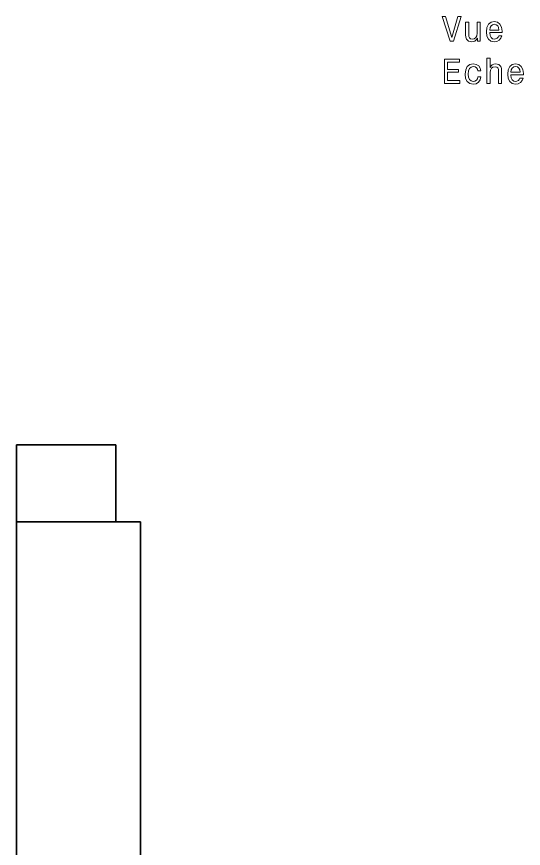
# Model space of a CAD drawing. Extents: x 155 to 1176, y 87 to 946.
# Drawn here: x 432.1 to 504.5, y 182.2 to 301 of the extents above; entities that cross this region are included whole.
import ezdxf

# ---------------------------------------------------------------- set-up
doc = ezdxf.new("R2010")
doc.units = 0

msp = doc.modelspace()

# ---------------------------------------------------------------- linework, layer by layer
at = {"color": 7, "lineweight": 35, "ltscale": 0.275003}
for p, q in [((432.13, 239.86), (432.13, 228.86)), ((446.33, 228.86), (446.33, 239.86)), ((432.13, 209.06), (432.13, 220.06))]:
    msp.add_line(p, q, dxfattribs=at)
at = {"color": 7, "lineweight": 35, "ltscale": 0.355}
msp.add_line((446.33, 239.86), (432.13, 239.86), dxfattribs=at)
at = {"color": 7, "lineweight": 35}
for p, q in [((432.13, 188.53), (432.13, 228.86)), ((449.83, 188.53), (449.83, 228.86)), ((432.13, 148.21), (432.13, 188.53)), ((449.83, 148.21), (449.83, 188.53))]:
    msp.add_line(p, q, dxfattribs=at)
at = {"color": 7, "lineweight": 35, "ltscale": 0.4425}
msp.add_line((449.83, 228.86), (432.13, 228.86), dxfattribs=at)
at = {"color": 7, "lineweight": 35, "ltscale": 0.3}
msp.add_line((432.13, 191.53), (432.13, 203.53), dxfattribs=at)
at = {"color": 7, "lineweight": 35, "ltscale": 0.010683}
for p, q in [((432.13, 192.53), (432.13, 192.11)), ((432.13, 184.96), (432.13, 184.53))]:
    msp.add_line(p, q, dxfattribs=at)
at = {"color": 7, "lineweight": 35, "ltscale": 0.009546}
for p, q in [((449.83, 192.3), (449.83, 192.68)), ((449.83, 184.38), (449.83, 184.76))]:
    msp.add_line(p, q, dxfattribs=at)
at = {"color": 7, "lineweight": 35, "ltscale": 0.039043}
msp.add_line((432.13, 191.53), (432.13, 189.97), dxfattribs=at)
at = {"color": 7, "lineweight": 35, "ltscale": 0.027596}
for p, q in [((449.83, 191.2), (449.83, 192.3)), ((449.83, 185.87), (449.83, 184.76))]:
    msp.add_line(p, q, dxfattribs=at)
at = {"color": 7, "lineweight": 35, "ltscale": 0.004376}
msp.add_line((449.83, 191.02), (449.83, 191.2), dxfattribs=at)
at = {"color": 7, "lineweight": 35, "ltscale": 0.110957}
msp.add_line((432.13, 189.97), (432.13, 185.53), dxfattribs=at)
at = {"color": 7, "lineweight": 35, "ltscale": 0.000139618}
msp.add_line((449.83, 191.02), (449.83, 191.02), dxfattribs=at)
at = {"color": 7, "lineweight": 35, "ltscale": 0.124381}
msp.add_line((449.83, 191.02), (449.83, 186.04), dxfattribs=at)
at = {"color": 7, "lineweight": 35, "ltscale": 0.000139999}
msp.add_line((449.83, 186.05), (449.83, 186.04), dxfattribs=at)
at = {"color": 7, "lineweight": 35, "ltscale": 0.004375}
msp.add_line((449.83, 185.87), (449.83, 186.04), dxfattribs=at)
at = {"color": 7, "lineweight": 13}
for points in [[(495.18, 300.96), (494.3, 297.98), (493.4, 300.96), (492.92, 300.96), (494.05, 297.45), (494.55, 297.45), (495.66, 300.96)], [(498.38, 300.16), (497.94, 300.16), (497.94, 298.6), (497.89, 298.24), (497.74, 297.97), (497.51, 297.81), (497.21, 297.76), (496.98, 297.8), (496.83, 297.92), (496.74, 298.13), (496.72, 298.42), (496.72, 300.16), (496.28, 300.16), (496.28, 298.38), (496.29, 298.02), (496.39, 297.73), (496.68, 297.45), (497.15, 297.36), (497.4, 297.39), (497.62, 297.48), (497.8, 297.64), (497.96, 297.87), (497.96, 297.45), (498.38, 297.45)], [(499.72, 298.68), (501.49, 298.68), (501.5, 298.89), (501.42, 299.47), (501.19, 299.9), (500.84, 300.16), (500.37, 300.26), (499.91, 300.16), (499.56, 299.87), (499.33, 299.42), (499.25, 298.81), (499.33, 298.19), (499.55, 297.74), (499.9, 297.45), (500.36, 297.36), (500.75, 297.42), (501.07, 297.6), (501.31, 297.87), (501.45, 298.23), (501.01, 298.23), (500.92, 298.03), (500.79, 297.88), (500.41, 297.76), (500.12, 297.81), (499.91, 297.99), (499.77, 298.28), (499.72, 298.66)], [(499.72, 299.05), (499.77, 299.4), (499.91, 299.66), (500.11, 299.81), (500.39, 299.87), (500.65, 299.81), (500.86, 299.66), (500.99, 299.4), (501.03, 299.05)], [(493.24, 291.41), (495.46, 291.41), (495.46, 291.83), (493.7, 291.83), (493.7, 293.02), (495.27, 293.02), (495.27, 293.43), (493.7, 293.43), (493.7, 294.48), (495.42, 294.48), (495.42, 294.91), (493.24, 294.91)], [(499.33, 291.41), (499.77, 291.41), (499.77, 292.97), (499.82, 293.33), (499.96, 293.59), (500.19, 293.75), (500.49, 293.81), (500.73, 293.76), (500.89, 293.63), (500.96, 293.4), (500.99, 293.1), (500.99, 291.41), (501.43, 291.41), (501.43, 293.19), (501.41, 293.55), (501.32, 293.84), (501.02, 294.12), (500.56, 294.21), (500.31, 294.18), (500.09, 294.08), (499.91, 293.93), (499.77, 293.72), (499.77, 295.03), (499.33, 295.03)], [(498.02, 293.22), (498.46, 293.22), (498.36, 293.62), (498.15, 293.94), (497.81, 294.14), (497.37, 294.21), (496.89, 294.11), (496.52, 293.83), (496.29, 293.37), (496.21, 292.75), (496.28, 292.14), (496.51, 291.69), (496.87, 291.41), (497.36, 291.31), (497.79, 291.39), (498.13, 291.6), (498.36, 291.93), (498.46, 292.38), (498.04, 292.38), (497.96, 292.09), (497.82, 291.88), (497.62, 291.75), (497.37, 291.71), (497.06, 291.78), (496.84, 291.98), (496.71, 292.3), (496.66, 292.77), (496.71, 293.22), (496.85, 293.55), (497.07, 293.75), (497.37, 293.82), (497.63, 293.78), (497.83, 293.66), (497.96, 293.47)], [(502.75, 292.63), (504.53, 292.63), (504.53, 292.84), (504.45, 293.42), (504.23, 293.85), (503.88, 294.12), (503.41, 294.21), (502.95, 294.11), (502.6, 293.83), (502.37, 293.37), (502.29, 292.76), (502.36, 292.14), (502.59, 291.69), (502.94, 291.41), (503.39, 291.31), (503.79, 291.38), (504.11, 291.55), (504.35, 291.82), (504.48, 292.18), (504.04, 292.18), (503.95, 291.98), (503.82, 291.83), (503.45, 291.71), (503.16, 291.77), (502.94, 291.94), (502.8, 292.23), (502.75, 292.62)], [(502.75, 293.01), (502.81, 293.35), (502.94, 293.61), (503.15, 293.77), (503.42, 293.82), (503.69, 293.77), (503.9, 293.61), (504.02, 293.35), (504.07, 293.01)]]:
    msp.add_lwpolyline(points, close=True, dxfattribs=at)

doc.saveas('drawing.dxf')
